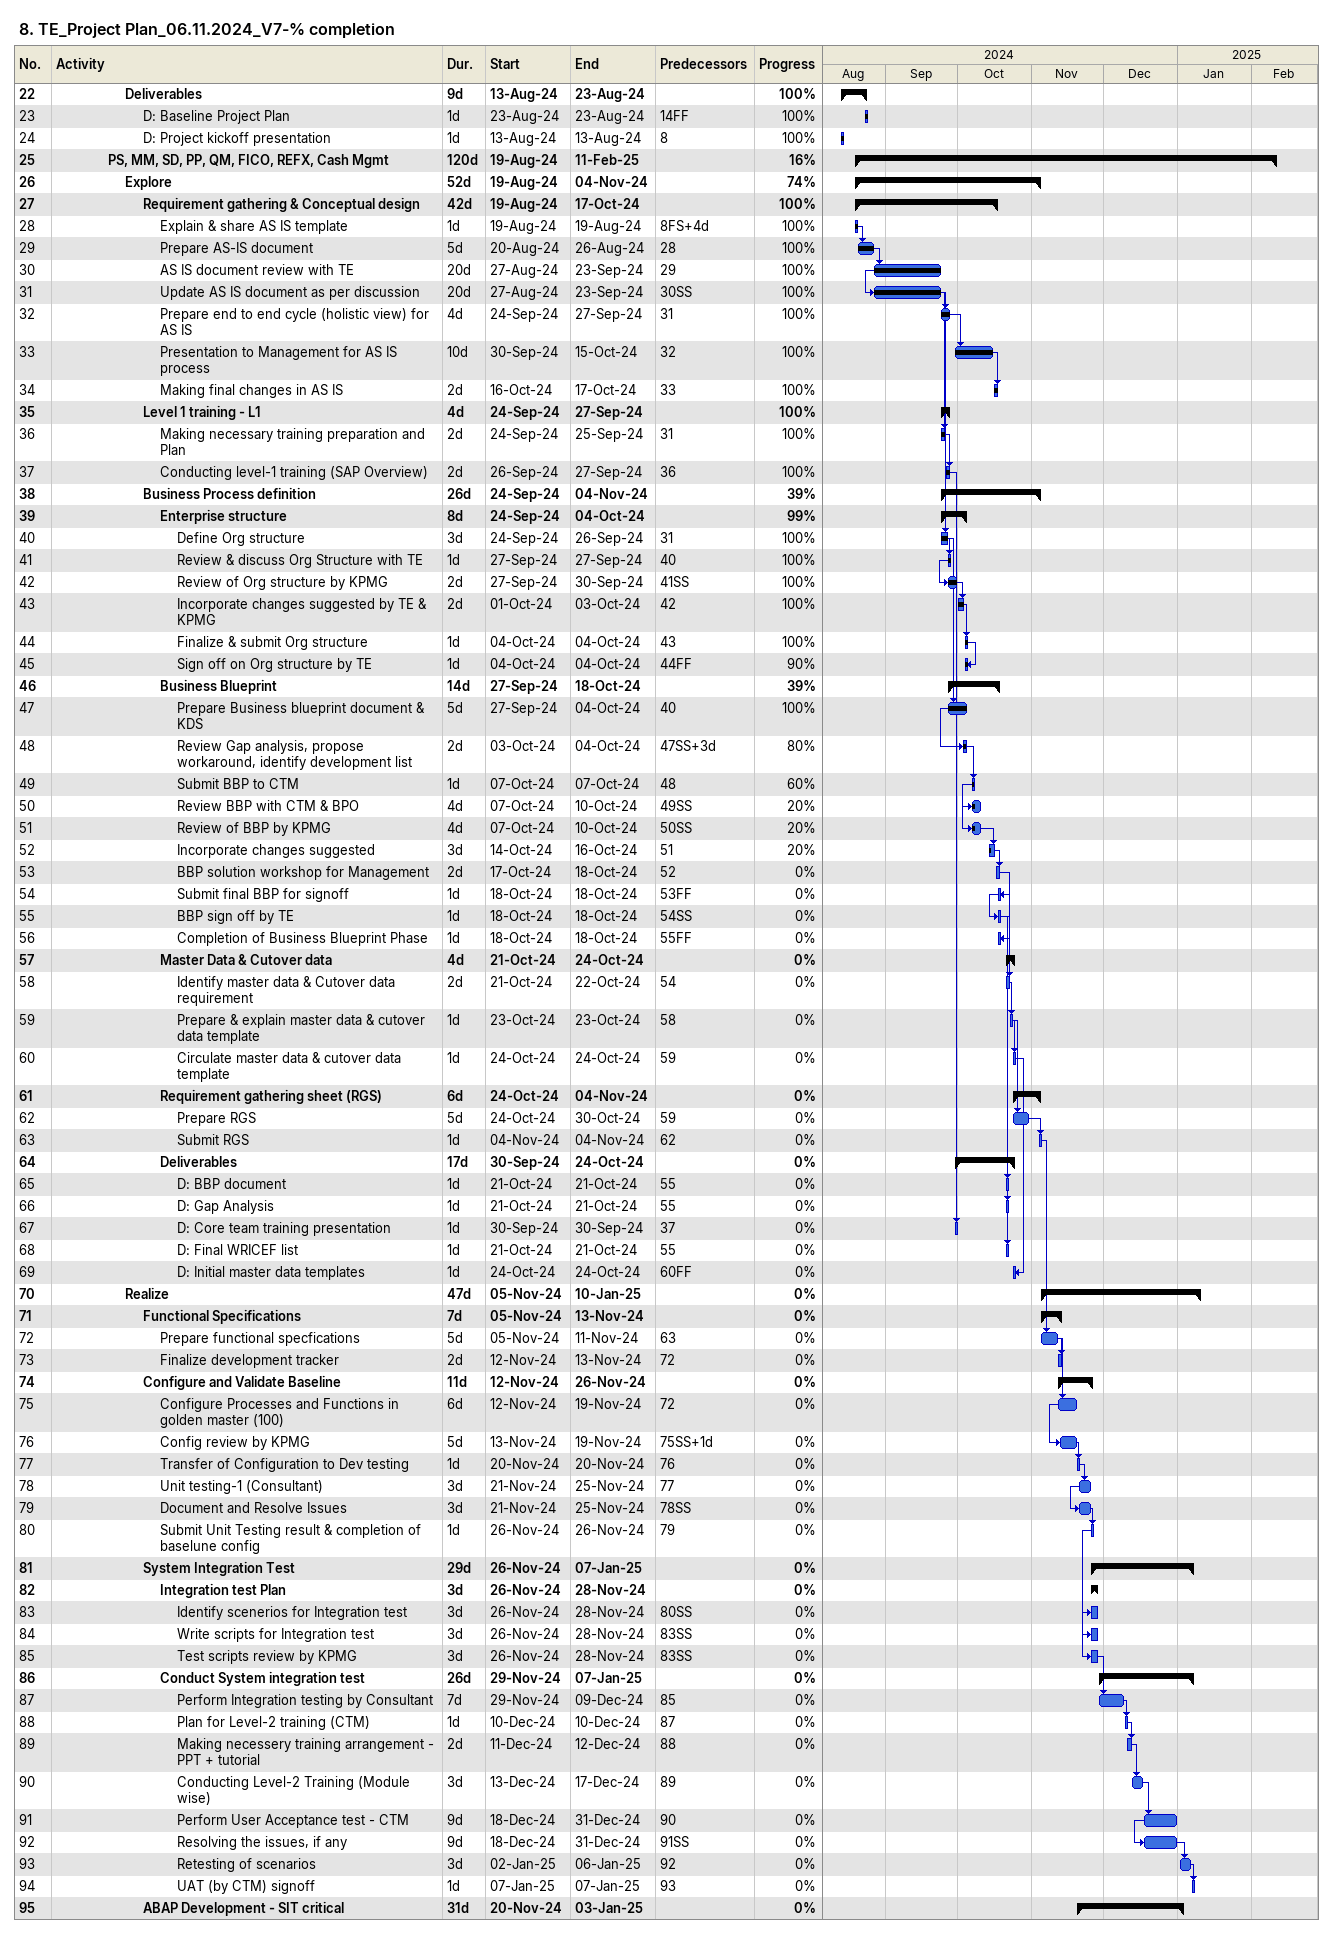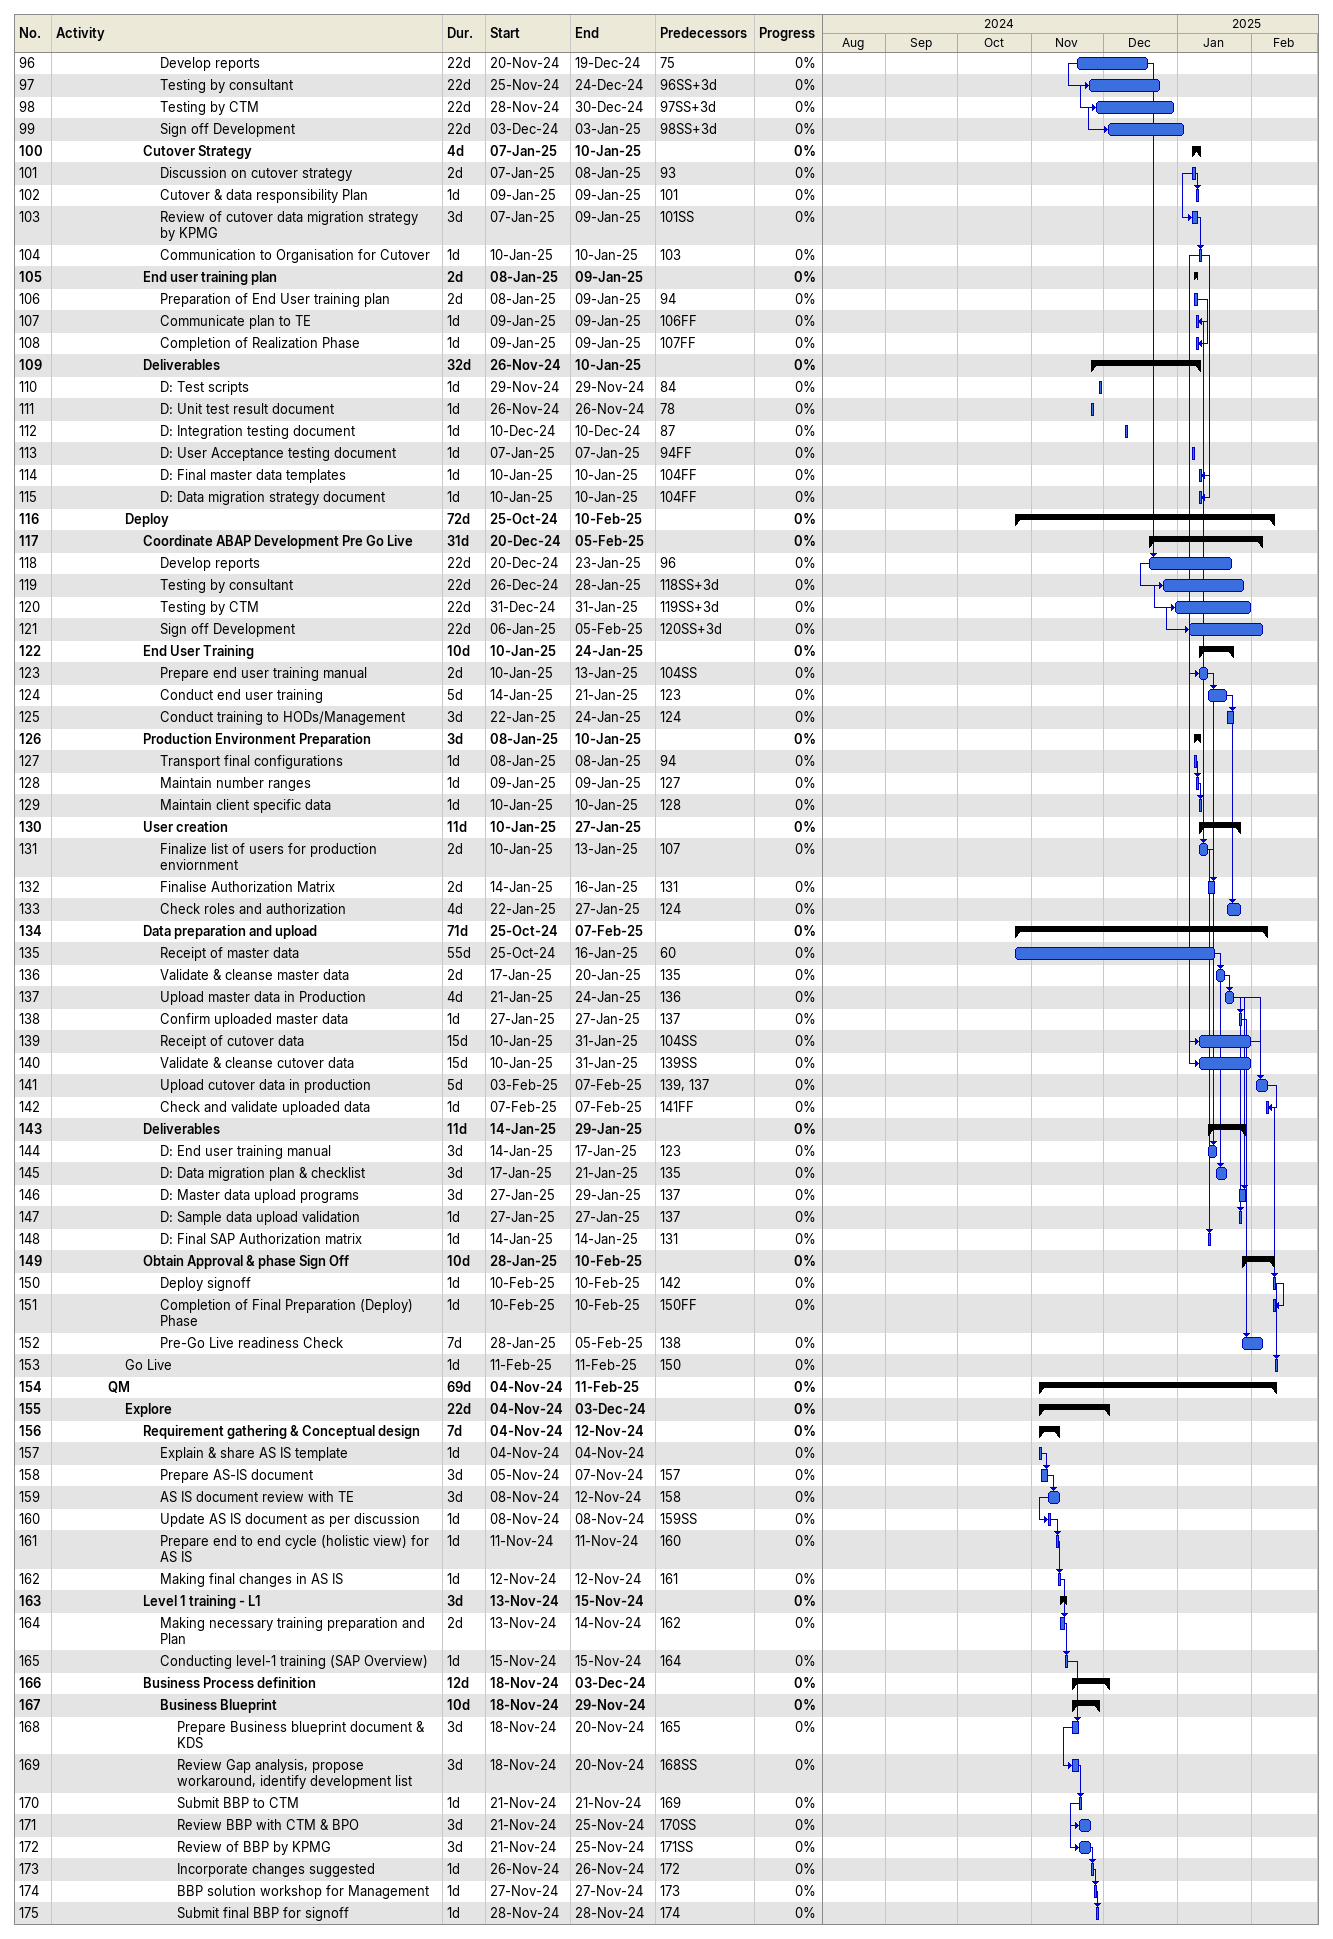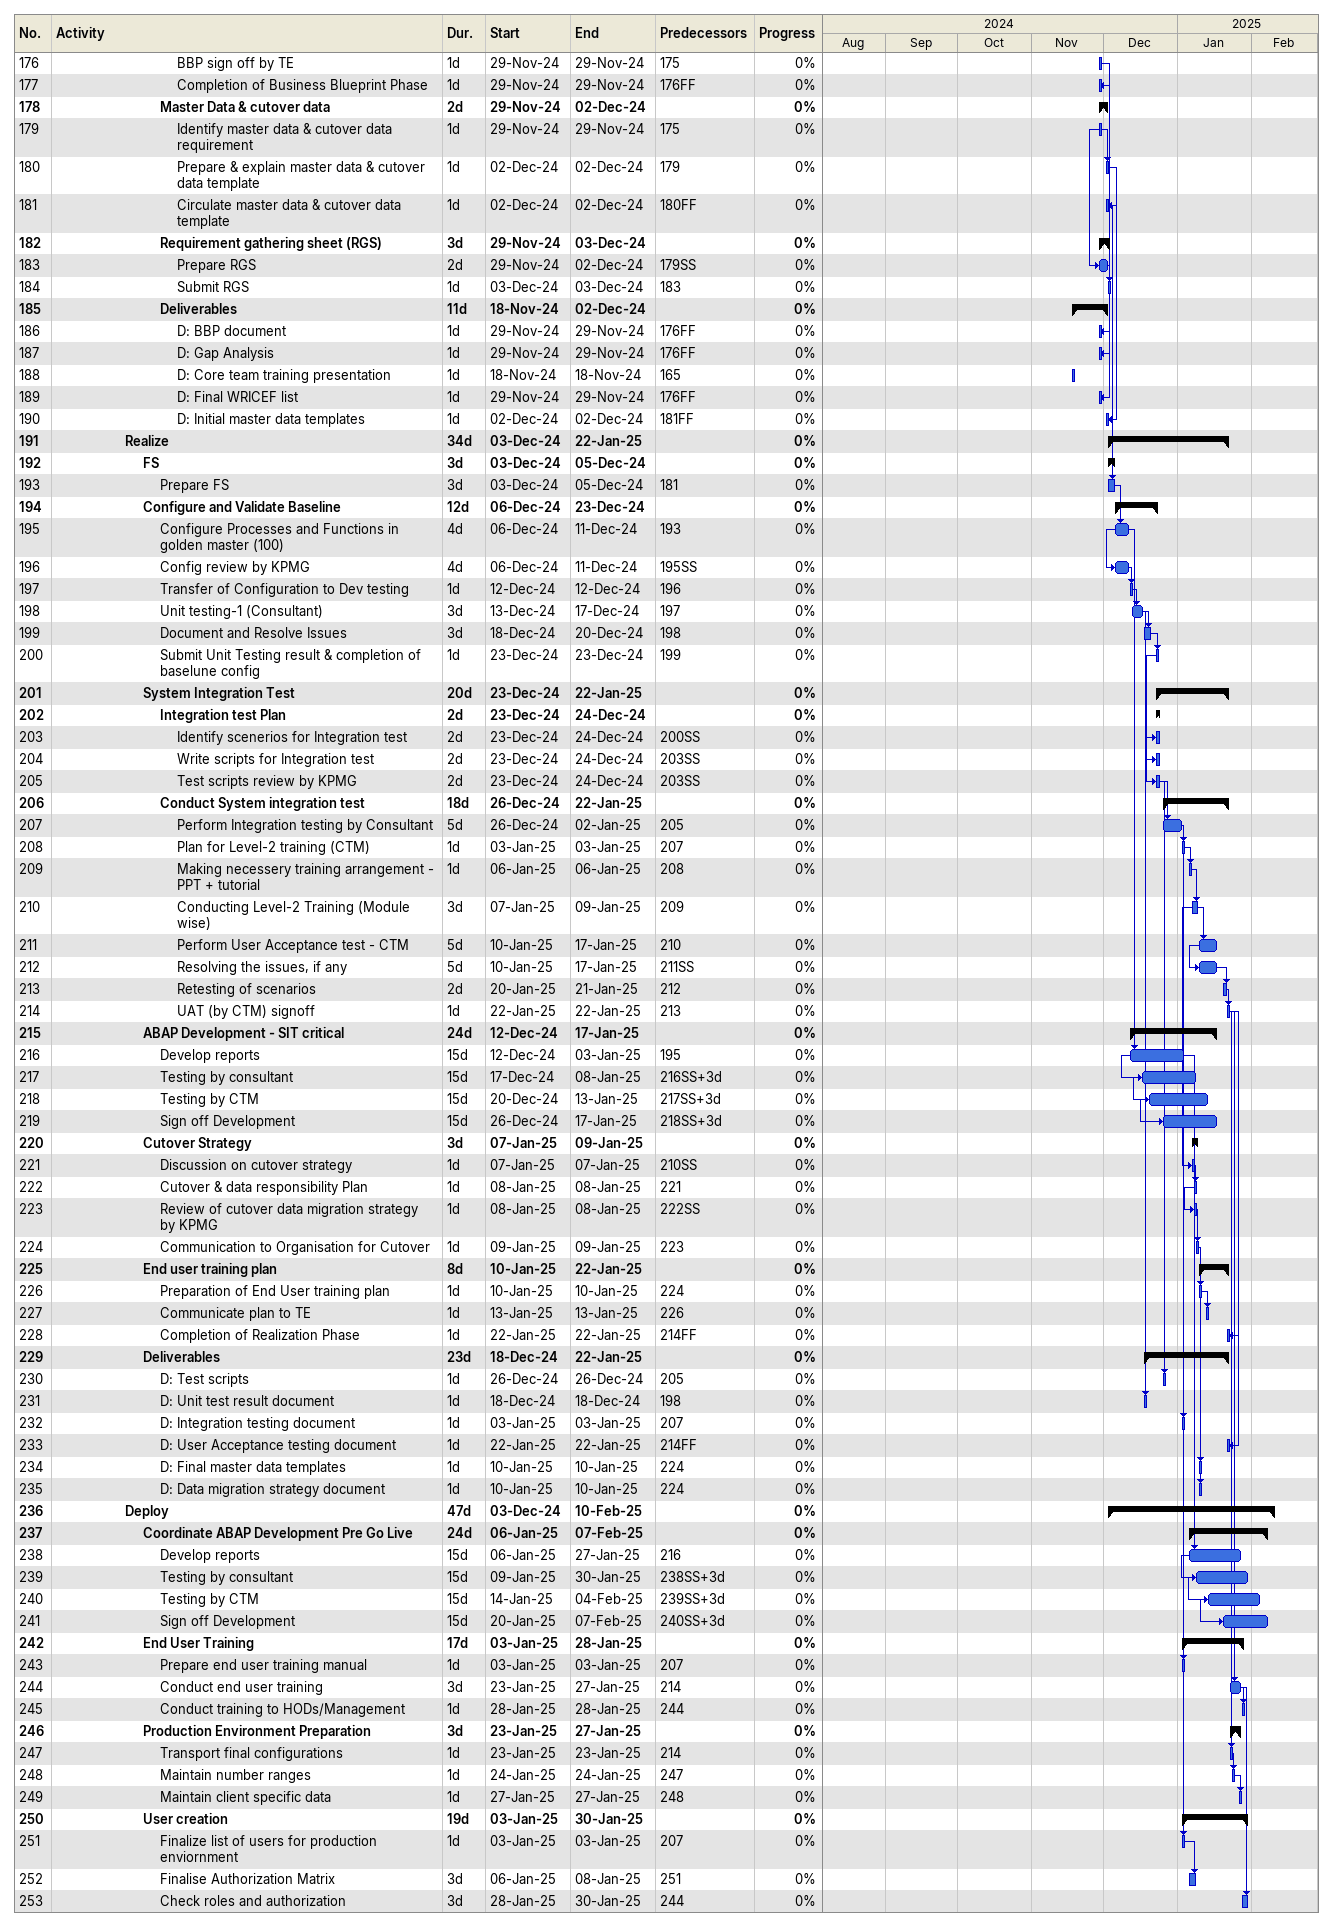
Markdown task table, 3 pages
8. TE_Project Plan_06.11.2024_V7-% completion

| ID | Level | Task | Duration | Start | Finish | Predecessors | % complete |
|---|---|---|---|---|---|---|---|
| 22 | 5 | **Deliverables** | 9d | 2024-08-13 | 2024-08-23 |  | 100 |
| 23 | 6 | D: Baseline Project Plan | 1d | 2024-08-23 | 2024-08-23 | 14FF | 100 |
| 24 | 6 | D: Project kickoff presentation | 1d | 2024-08-13 | 2024-08-13 | 8 | 100 |
| 25 | 4 | **PS, MM, SD, PP, QM, FICO, REFX, Cash Mgmt** | 120d | 2024-08-19 | 2025-02-11 |  | 16 |
| 26 | 5 | **Explore** | 52d | 2024-08-19 | 2024-11-04 |  | 74 |
| 27 | 6 | **Requirement gathering & Conceptual design** | 42d | 2024-08-19 | 2024-10-17 |  | 100 |
| 28 | 7 | Explain & share AS IS template | 1d | 2024-08-19 | 2024-08-19 | 8FS+4d | 100 |
| 29 | 7 | Prepare AS-IS document | 5d | 2024-08-20 | 2024-08-26 | 28 | 100 |
| 30 | 7 | AS IS document review with TE | 20d | 2024-08-27 | 2024-09-23 | 29 | 100 |
| 31 | 7 | Update AS IS document as per discussion | 20d | 2024-08-27 | 2024-09-23 | 30SS | 100 |
| 32 | 7 | Prepare end to end cycle (holistic view) for AS IS | 4d | 2024-09-24 | 2024-09-27 | 31 | 100 |
| 33 | 7 | Presentation to Management for AS IS process | 10d | 2024-09-30 | 2024-10-15 | 32 | 100 |
| 34 | 7 | Making final changes in AS IS | 2d | 2024-10-16 | 2024-10-17 | 33 | 100 |
| 35 | 6 | **Level 1 training - L1** | 4d | 2024-09-24 | 2024-09-27 |  | 100 |
| 36 | 7 | Making necessary training preparation and Plan | 2d | 2024-09-24 | 2024-09-25 | 31 | 100 |
| 37 | 7 | Conducting level-1 training (SAP Overview) | 2d | 2024-09-26 | 2024-09-27 | 36 | 100 |
| 38 | 6 | **Business Process definition** | 26d | 2024-09-24 | 2024-11-04 |  | 39 |
| 39 | 7 | **Enterprise structure** | 8d | 2024-09-24 | 2024-10-04 |  | 99 |
| 40 | 8 | Define Org structure | 3d | 2024-09-24 | 2024-09-26 | 31 | 100 |
| 41 | 8 | Review & discuss Org Structure with TE | 1d | 2024-09-27 | 2024-09-27 | 40 | 100 |
| 42 | 8 | Review of Org structure by KPMG | 2d | 2024-09-27 | 2024-09-30 | 41SS | 100 |
| 43 | 8 | Incorporate changes suggested by TE & KPMG | 2d | 2024-10-01 | 2024-10-03 | 42 | 100 |
| 44 | 8 | Finalize & submit Org structure | 1d | 2024-10-04 | 2024-10-04 | 43 | 100 |
| 45 | 8 | Sign off on Org structure by TE | 1d | 2024-10-04 | 2024-10-04 | 44FF | 90 |
| 46 | 7 | **Business Blueprint** | 14d | 2024-09-27 | 2024-10-18 |  | 39 |
| 47 | 8 | Prepare Business blueprint document & KDS | 5d | 2024-09-27 | 2024-10-04 | 40 | 100 |
| 48 | 8 | Review Gap analysis, propose workaround, identify development list | 2d | 2024-10-03 | 2024-10-04 | 47SS+3d | 80 |
| 49 | 8 | Submit BBP to CTM | 1d | 2024-10-07 | 2024-10-07 | 48 | 60 |
| 50 | 8 | Review BBP with CTM & BPO | 4d | 2024-10-07 | 2024-10-10 | 49SS | 20 |
| 51 | 8 | Review of BBP by KPMG | 4d | 2024-10-07 | 2024-10-10 | 50SS | 20 |
| 52 | 8 | Incorporate changes suggested | 3d | 2024-10-14 | 2024-10-16 | 51 | 20 |
| 53 | 8 | BBP solution workshop for Management | 2d | 2024-10-17 | 2024-10-18 | 52 | 0 |
| 54 | 8 | Submit final BBP for signoff | 1d | 2024-10-18 | 2024-10-18 | 53FF | 0 |
| 55 | 8 | BBP sign off by TE | 1d | 2024-10-18 | 2024-10-18 | 54SS | 0 |
| 56 | 8 | Completion of Business Blueprint Phase | 1d | 2024-10-18 | 2024-10-18 | 55FF | 0 |
| 57 | 7 | **Master Data & Cutover data** | 4d | 2024-10-21 | 2024-10-24 |  | 0 |
| 58 | 8 | Identify master data & Cutover data requirement | 2d | 2024-10-21 | 2024-10-22 | 54 | 0 |
| 59 | 8 | Prepare & explain master data & cutover data template | 1d | 2024-10-23 | 2024-10-23 | 58 | 0 |
| 60 | 8 | Circulate master data & cutover data template | 1d | 2024-10-24 | 2024-10-24 | 59 | 0 |
| 61 | 7 | **Requirement gathering sheet (RGS)** | 6d | 2024-10-24 | 2024-11-04 |  | 0 |
| 62 | 8 | Prepare RGS | 5d | 2024-10-24 | 2024-10-30 | 59 | 0 |
| 63 | 8 | Submit RGS | 1d | 2024-11-04 | 2024-11-04 | 62 | 0 |
| 64 | 7 | **Deliverables** | 17d | 2024-09-30 | 2024-10-24 |  | 0 |
| 65 | 8 | D: BBP document | 1d | 2024-10-21 | 2024-10-21 | 55 | 0 |
| 66 | 8 | D: Gap Analysis | 1d | 2024-10-21 | 2024-10-21 | 55 | 0 |
| 67 | 8 | D: Core team training presentation | 1d | 2024-09-30 | 2024-09-30 | 37 | 0 |
| 68 | 8 | D: Final WRICEF list | 1d | 2024-10-21 | 2024-10-21 | 55 | 0 |
| 69 | 8 | D: Initial master data templates | 1d | 2024-10-24 | 2024-10-24 | 60FF | 0 |
| 70 | 5 | **Realize** | 47d | 2024-11-05 | 2025-01-10 |  | 0 |
| 71 | 6 | **Functional Specifications** | 7d | 2024-11-05 | 2024-11-13 |  | 0 |
| 72 | 7 | Prepare functional specfications | 5d | 2024-11-05 | 2024-11-11 | 63 | 0 |
| 73 | 7 | Finalize development tracker | 2d | 2024-11-12 | 2024-11-13 | 72 | 0 |
| 74 | 6 | **Configure and Validate Baseline** | 11d | 2024-11-12 | 2024-11-26 |  | 0 |
| 75 | 7 | Configure Processes and Functions in golden master (100) | 6d | 2024-11-12 | 2024-11-19 | 72 | 0 |
| 76 | 7 | Config review by KPMG | 5d | 2024-11-13 | 2024-11-19 | 75SS+1d | 0 |
| 77 | 7 | Transfer of Configuration to Dev testing | 1d | 2024-11-20 | 2024-11-20 | 76 | 0 |
| 78 | 7 | Unit testing-1 (Consultant) | 3d | 2024-11-21 | 2024-11-25 | 77 | 0 |
| 79 | 7 | Document and Resolve Issues | 3d | 2024-11-21 | 2024-11-25 | 78SS | 0 |
| 80 | 7 | Submit Unit Testing result & completion of baselune config | 1d | 2024-11-26 | 2024-11-26 | 79 | 0 |
| 81 | 6 | **System Integration Test** | 29d | 2024-11-26 | 2025-01-07 |  | 0 |
| 82 | 7 | **Integration test Plan** | 3d | 2024-11-26 | 2024-11-28 |  | 0 |
| 83 | 8 | Identify scenerios for Integration test | 3d | 2024-11-26 | 2024-11-28 | 80SS | 0 |
| 84 | 8 | Write scripts for Integration test | 3d | 2024-11-26 | 2024-11-28 | 83SS | 0 |
| 85 | 8 | Test scripts review by KPMG | 3d | 2024-11-26 | 2024-11-28 | 83SS | 0 |
| 86 | 7 | **Conduct System integration test** | 26d | 2024-11-29 | 2025-01-07 |  | 0 |
| 87 | 8 | Perform Integration testing by Consultant | 7d | 2024-11-29 | 2024-12-09 | 85 | 0 |
| 88 | 8 | Plan for Level-2 training (CTM) | 1d | 2024-12-10 | 2024-12-10 | 87 | 0 |
| 89 | 8 | Making necessery training arrangement - PPT + tutorial | 2d | 2024-12-11 | 2024-12-12 | 88 | 0 |
| 90 | 8 | Conducting Level-2 Training (Module wise) | 3d | 2024-12-13 | 2024-12-17 | 89 | 0 |
| 91 | 8 | Perform User Acceptance test - CTM | 9d | 2024-12-18 | 2024-12-31 | 90 | 0 |
| 92 | 8 | Resolving the issues, if any | 9d | 2024-12-18 | 2024-12-31 | 91SS | 0 |
| 93 | 8 | Retesting of scenarios | 3d | 2025-01-02 | 2025-01-06 | 92 | 0 |
| 94 | 8 | UAT (by CTM) signoff | 1d | 2025-01-07 | 2025-01-07 | 93 | 0 |
| 95 | 6 | **ABAP Development - SIT critical** | 31d | 2024-11-20 | 2025-01-03 |  | 0 |
| 96 | 7 | Develop reports | 22d | 2024-11-20 | 2024-12-19 | 75 | 0 |
| 97 | 7 | Testing by consultant | 22d | 2024-11-25 | 2024-12-24 | 96SS+3d | 0 |
| 98 | 7 | Testing by CTM | 22d | 2024-11-28 | 2024-12-30 | 97SS+3d | 0 |
| 99 | 7 | Sign off Development | 22d | 2024-12-03 | 2025-01-03 | 98SS+3d | 0 |
| 100 | 6 | **Cutover Strategy** | 4d | 2025-01-07 | 2025-01-10 |  | 0 |
| 101 | 7 | Discussion on cutover strategy | 2d | 2025-01-07 | 2025-01-08 | 93 | 0 |
| 102 | 7 | Cutover & data responsibility Plan | 1d | 2025-01-09 | 2025-01-09 | 101 | 0 |
| 103 | 7 | Review of cutover data migration strategy by KPMG | 3d | 2025-01-07 | 2025-01-09 | 101SS | 0 |
| 104 | 7 | Communication to Organisation for Cutover | 1d | 2025-01-10 | 2025-01-10 | 103 | 0 |
| 105 | 6 | **End user training plan** | 2d | 2025-01-08 | 2025-01-09 |  | 0 |
| 106 | 7 | Preparation of End User training plan | 2d | 2025-01-08 | 2025-01-09 | 94 | 0 |
| 107 | 7 | Communicate plan to TE | 1d | 2025-01-09 | 2025-01-09 | 106FF | 0 |
| 108 | 7 | Completion of Realization Phase | 1d | 2025-01-09 | 2025-01-09 | 107FF | 0 |
| 109 | 6 | **Deliverables** | 32d | 2024-11-26 | 2025-01-10 |  | 0 |
| 110 | 7 | D: Test scripts | 1d | 2024-11-29 | 2024-11-29 | 84 | 0 |
| 111 | 7 | D: Unit test result document | 1d | 2024-11-26 | 2024-11-26 | 78 | 0 |
| 112 | 7 | D: Integration testing document | 1d | 2024-12-10 | 2024-12-10 | 87 | 0 |
| 113 | 7 | D: User Acceptance testing document | 1d | 2025-01-07 | 2025-01-07 | 94FF | 0 |
| 114 | 7 | D: Final master data templates | 1d | 2025-01-10 | 2025-01-10 | 104FF | 0 |
| 115 | 7 | D: Data migration strategy document | 1d | 2025-01-10 | 2025-01-10 | 104FF | 0 |
| 116 | 5 | **Deploy** | 72d | 2024-10-25 | 2025-02-10 |  | 0 |
| 117 | 6 | **Coordinate ABAP Development Pre Go Live** | 31d | 2024-12-20 | 2025-02-05 |  | 0 |
| 118 | 7 | Develop reports | 22d | 2024-12-20 | 2025-01-23 | 96 | 0 |
| 119 | 7 | Testing by consultant | 22d | 2024-12-26 | 2025-01-28 | 118SS+3d | 0 |
| 120 | 7 | Testing by CTM | 22d | 2024-12-31 | 2025-01-31 | 119SS+3d | 0 |
| 121 | 7 | Sign off Development | 22d | 2025-01-06 | 2025-02-05 | 120SS+3d | 0 |
| 122 | 6 | **End User Training** | 10d | 2025-01-10 | 2025-01-24 |  | 0 |
| 123 | 7 | Prepare end user training manual | 2d | 2025-01-10 | 2025-01-13 | 104SS | 0 |
| 124 | 7 | Conduct end user training | 5d | 2025-01-14 | 2025-01-21 | 123 | 0 |
| 125 | 7 | Conduct training to HODs/Management | 3d | 2025-01-22 | 2025-01-24 | 124 | 0 |
| 126 | 6 | **Production Environment Preparation** | 3d | 2025-01-08 | 2025-01-10 |  | 0 |
| 127 | 7 | Transport final configurations | 1d | 2025-01-08 | 2025-01-08 | 94 | 0 |
| 128 | 7 | Maintain number ranges | 1d | 2025-01-09 | 2025-01-09 | 127 | 0 |
| 129 | 7 | Maintain client specific data | 1d | 2025-01-10 | 2025-01-10 | 128 | 0 |
| 130 | 6 | **User creation** | 11d | 2025-01-10 | 2025-01-27 |  | 0 |
| 131 | 7 | Finalize list of users for production enviornment | 2d | 2025-01-10 | 2025-01-13 | 107 | 0 |
| 132 | 7 | Finalise Authorization Matrix | 2d | 2025-01-14 | 2025-01-16 | 131 | 0 |
| 133 | 7 | Check roles and authorization | 4d | 2025-01-22 | 2025-01-27 | 124 | 0 |
| 134 | 6 | **Data preparation and upload** | 71d | 2024-10-25 | 2025-02-07 |  | 0 |
| 135 | 7 | Receipt of master data | 55d | 2024-10-25 | 2025-01-16 | 60 | 0 |
| 136 | 7 | Validate & cleanse master data | 2d | 2025-01-17 | 2025-01-20 | 135 | 0 |
| 137 | 7 | Upload master data in Production | 4d | 2025-01-21 | 2025-01-24 | 136 | 0 |
| 138 | 7 | Confirm uploaded master data | 1d | 2025-01-27 | 2025-01-27 | 137 | 0 |
| 139 | 7 | Receipt of cutover data | 15d | 2025-01-10 | 2025-01-31 | 104SS | 0 |
| 140 | 7 | Validate & cleanse cutover data | 15d | 2025-01-10 | 2025-01-31 | 139SS | 0 |
| 141 | 7 | Upload cutover data in production | 5d | 2025-02-03 | 2025-02-07 | 139, 137 | 0 |
| 142 | 7 | Check and validate uploaded data | 1d | 2025-02-07 | 2025-02-07 | 141FF | 0 |
| 143 | 6 | **Deliverables** | 11d | 2025-01-14 | 2025-01-29 |  | 0 |
| 144 | 7 | D: End user training manual | 3d | 2025-01-14 | 2025-01-17 | 123 | 0 |
| 145 | 7 | D: Data migration plan & checklist | 3d | 2025-01-17 | 2025-01-21 | 135 | 0 |
| 146 | 7 | D: Master data upload programs | 3d | 2025-01-27 | 2025-01-29 | 137 | 0 |
| 147 | 7 | D: Sample data upload validation | 1d | 2025-01-27 | 2025-01-27 | 137 | 0 |
| 148 | 7 | D: Final SAP Authorization matrix | 1d | 2025-01-14 | 2025-01-14 | 131 | 0 |
| 149 | 6 | **Obtain Approval & phase Sign Off** | 10d | 2025-01-28 | 2025-02-10 |  | 0 |
| 150 | 7 | Deploy signoff | 1d | 2025-02-10 | 2025-02-10 | 142 | 0 |
| 151 | 7 | Completion of Final Preparation (Deploy) Phase | 1d | 2025-02-10 | 2025-02-10 | 150FF | 0 |
| 152 | 7 | Pre-Go Live readiness Check | 7d | 2025-01-28 | 2025-02-05 | 138 | 0 |
| 153 | 5 | Go Live | 1d | 2025-02-11 | 2025-02-11 | 150 | 0 |
| 154 | 4 | **QM** | 69d | 2024-11-04 | 2025-02-11 |  | 0 |
| 155 | 5 | **Explore** | 22d | 2024-11-04 | 2024-12-03 |  | 0 |
| 156 | 6 | **Requirement gathering & Conceptual design** | 7d | 2024-11-04 | 2024-11-12 |  | 0 |
| 157 | 7 | Explain & share AS IS template | 1d | 2024-11-04 | 2024-11-04 |  | 0 |
| 158 | 7 | Prepare AS-IS document | 3d | 2024-11-05 | 2024-11-07 | 157 | 0 |
| 159 | 7 | AS IS document review with TE | 3d | 2024-11-08 | 2024-11-12 | 158 | 0 |
| 160 | 7 | Update AS IS document as per discussion | 1d | 2024-11-08 | 2024-11-08 | 159SS | 0 |
| 161 | 7 | Prepare end to end cycle (holistic view) for AS IS | 1d | 2024-11-11 | 2024-11-11 | 160 | 0 |
| 162 | 7 | Making final changes in AS IS | 1d | 2024-11-12 | 2024-11-12 | 161 | 0 |
| 163 | 6 | **Level 1 training - L1** | 3d | 2024-11-13 | 2024-11-15 |  | 0 |
| 164 | 7 | Making necessary training preparation and Plan | 2d | 2024-11-13 | 2024-11-14 | 162 | 0 |
| 165 | 7 | Conducting level-1 training (SAP Overview) | 1d | 2024-11-15 | 2024-11-15 | 164 | 0 |
| 166 | 6 | **Business Process definition** | 12d | 2024-11-18 | 2024-12-03 |  | 0 |
| 167 | 7 | **Business Blueprint** | 10d | 2024-11-18 | 2024-11-29 |  | 0 |
| 168 | 8 | Prepare Business blueprint document & KDS | 3d | 2024-11-18 | 2024-11-20 | 165 | 0 |
| 169 | 8 | Review Gap analysis, propose workaround, identify development list | 3d | 2024-11-18 | 2024-11-20 | 168SS | 0 |
| 170 | 8 | Submit BBP to CTM | 1d | 2024-11-21 | 2024-11-21 | 169 | 0 |
| 171 | 8 | Review BBP with CTM & BPO | 3d | 2024-11-21 | 2024-11-25 | 170SS | 0 |
| 172 | 8 | Review of BBP by KPMG | 3d | 2024-11-21 | 2024-11-25 | 171SS | 0 |
| 173 | 8 | Incorporate changes suggested | 1d | 2024-11-26 | 2024-11-26 | 172 | 0 |
| 174 | 8 | BBP solution workshop for Management | 1d | 2024-11-27 | 2024-11-27 | 173 | 0 |
| 175 | 8 | Submit final BBP for signoff | 1d | 2024-11-28 | 2024-11-28 | 174 | 0 |
| 176 | 8 | BBP sign off by TE | 1d | 2024-11-29 | 2024-11-29 | 175 | 0 |
| 177 | 8 | Completion of Business Blueprint Phase | 1d | 2024-11-29 | 2024-11-29 | 176FF | 0 |
| 178 | 7 | **Master Data & cutover data** | 2d | 2024-11-29 | 2024-12-02 |  | 0 |
| 179 | 8 | Identify master data & cutover data requirement | 1d | 2024-11-29 | 2024-11-29 | 175 | 0 |
| 180 | 8 | Prepare & explain master data & cutover data template | 1d | 2024-12-02 | 2024-12-02 | 179 | 0 |
| 181 | 8 | Circulate master data & cutover data template | 1d | 2024-12-02 | 2024-12-02 | 180FF | 0 |
| 182 | 7 | **Requirement gathering sheet (RGS)** | 3d | 2024-11-29 | 2024-12-03 |  | 0 |
| 183 | 8 | Prepare RGS | 2d | 2024-11-29 | 2024-12-02 | 179SS | 0 |
| 184 | 8 | Submit RGS | 1d | 2024-12-03 | 2024-12-03 | 183 | 0 |
| 185 | 7 | **Deliverables** | 11d | 2024-11-18 | 2024-12-02 |  | 0 |
| 186 | 8 | D: BBP document | 1d | 2024-11-29 | 2024-11-29 | 176FF | 0 |
| 187 | 8 | D: Gap Analysis | 1d | 2024-11-29 | 2024-11-29 | 176FF | 0 |
| 188 | 8 | D: Core team training presentation | 1d | 2024-11-18 | 2024-11-18 | 165 | 0 |
| 189 | 8 | D: Final WRICEF list | 1d | 2024-11-29 | 2024-11-29 | 176FF | 0 |
| 190 | 8 | D: Initial master data templates | 1d | 2024-12-02 | 2024-12-02 | 181FF | 0 |
| 191 | 5 | **Realize** | 34d | 2024-12-03 | 2025-01-22 |  | 0 |
| 192 | 6 | **FS** | 3d | 2024-12-03 | 2024-12-05 |  | 0 |
| 193 | 7 | Prepare FS | 3d | 2024-12-03 | 2024-12-05 | 181 | 0 |
| 194 | 6 | **Configure and Validate Baseline** | 12d | 2024-12-06 | 2024-12-23 |  | 0 |
| 195 | 7 | Configure Processes and Functions in golden master (100) | 4d | 2024-12-06 | 2024-12-11 | 193 | 0 |
| 196 | 7 | Config review by KPMG | 4d | 2024-12-06 | 2024-12-11 | 195SS | 0 |
| 197 | 7 | Transfer of Configuration to Dev testing | 1d | 2024-12-12 | 2024-12-12 | 196 | 0 |
| 198 | 7 | Unit testing-1 (Consultant) | 3d | 2024-12-13 | 2024-12-17 | 197 | 0 |
| 199 | 7 | Document and Resolve Issues | 3d | 2024-12-18 | 2024-12-20 | 198 | 0 |
| 200 | 7 | Submit Unit Testing result & completion of baselune config | 1d | 2024-12-23 | 2024-12-23 | 199 | 0 |
| 201 | 6 | **System Integration Test** | 20d | 2024-12-23 | 2025-01-22 |  | 0 |
| 202 | 7 | **Integration test Plan** | 2d | 2024-12-23 | 2024-12-24 |  | 0 |
| 203 | 8 | Identify scenerios for Integration test | 2d | 2024-12-23 | 2024-12-24 | 200SS | 0 |
| 204 | 8 | Write scripts for Integration test | 2d | 2024-12-23 | 2024-12-24 | 203SS | 0 |
| 205 | 8 | Test scripts review by KPMG | 2d | 2024-12-23 | 2024-12-24 | 203SS | 0 |
| 206 | 7 | **Conduct System integration test** | 18d | 2024-12-26 | 2025-01-22 |  | 0 |
| 207 | 8 | Perform Integration testing by Consultant | 5d | 2024-12-26 | 2025-01-02 | 205 | 0 |
| 208 | 8 | Plan for Level-2 training (CTM) | 1d | 2025-01-03 | 2025-01-03 | 207 | 0 |
| 209 | 8 | Making necessery training arrangement - PPT + tutorial | 1d | 2025-01-06 | 2025-01-06 | 208 | 0 |
| 210 | 8 | Conducting Level-2 Training (Module wise) | 3d | 2025-01-07 | 2025-01-09 | 209 | 0 |
| 211 | 8 | Perform User Acceptance test - CTM | 5d | 2025-01-10 | 2025-01-17 | 210 | 0 |
| 212 | 8 | Resolving the issues, if any | 5d | 2025-01-10 | 2025-01-17 | 211SS | 0 |
| 213 | 8 | Retesting of scenarios | 2d | 2025-01-20 | 2025-01-21 | 212 | 0 |
| 214 | 8 | UAT (by CTM) signoff | 1d | 2025-01-22 | 2025-01-22 | 213 | 0 |
| 215 | 6 | **ABAP Development - SIT critical** | 24d | 2024-12-12 | 2025-01-17 |  | 0 |
| 216 | 7 | Develop reports | 15d | 2024-12-12 | 2025-01-03 | 195 | 0 |
| 217 | 7 | Testing by consultant | 15d | 2024-12-17 | 2025-01-08 | 216SS+3d | 0 |
| 218 | 7 | Testing by CTM | 15d | 2024-12-20 | 2025-01-13 | 217SS+3d | 0 |
| 219 | 7 | Sign off Development | 15d | 2024-12-26 | 2025-01-17 | 218SS+3d | 0 |
| 220 | 6 | **Cutover Strategy** | 3d | 2025-01-07 | 2025-01-09 |  | 0 |
| 221 | 7 | Discussion on cutover strategy | 1d | 2025-01-07 | 2025-01-07 | 210SS | 0 |
| 222 | 7 | Cutover & data responsibility Plan | 1d | 2025-01-08 | 2025-01-08 | 221 | 0 |
| 223 | 7 | Review of cutover data migration strategy by KPMG | 1d | 2025-01-08 | 2025-01-08 | 222SS | 0 |
| 224 | 7 | Communication to Organisation for Cutover | 1d | 2025-01-09 | 2025-01-09 | 223 | 0 |
| 225 | 6 | **End user training plan** | 8d | 2025-01-10 | 2025-01-22 |  | 0 |
| 226 | 7 | Preparation of End User training plan | 1d | 2025-01-10 | 2025-01-10 | 224 | 0 |
| 227 | 7 | Communicate plan to TE | 1d | 2025-01-13 | 2025-01-13 | 226 | 0 |
| 228 | 7 | Completion of Realization Phase | 1d | 2025-01-22 | 2025-01-22 | 214FF | 0 |
| 229 | 6 | **Deliverables** | 23d | 2024-12-18 | 2025-01-22 |  | 0 |
| 230 | 7 | D: Test scripts | 1d | 2024-12-26 | 2024-12-26 | 205 | 0 |
| 231 | 7 | D: Unit test result document | 1d | 2024-12-18 | 2024-12-18 | 198 | 0 |
| 232 | 7 | D: Integration testing document | 1d | 2025-01-03 | 2025-01-03 | 207 | 0 |
| 233 | 7 | D: User Acceptance testing document | 1d | 2025-01-22 | 2025-01-22 | 214FF | 0 |
| 234 | 7 | D: Final master data templates | 1d | 2025-01-10 | 2025-01-10 | 224 | 0 |
| 235 | 7 | D: Data migration strategy document | 1d | 2025-01-10 | 2025-01-10 | 224 | 0 |
| 236 | 5 | **Deploy** | 47d | 2024-12-03 | 2025-02-10 |  | 0 |
| 237 | 6 | **Coordinate ABAP Development Pre Go Live** | 24d | 2025-01-06 | 2025-02-07 |  | 0 |
| 238 | 7 | Develop reports | 15d | 2025-01-06 | 2025-01-27 | 216 | 0 |
| 239 | 7 | Testing by consultant | 15d | 2025-01-09 | 2025-01-30 | 238SS+3d | 0 |
| 240 | 7 | Testing by CTM | 15d | 2025-01-14 | 2025-02-04 | 239SS+3d | 0 |
| 241 | 7 | Sign off Development | 15d | 2025-01-20 | 2025-02-07 | 240SS+3d | 0 |
| 242 | 6 | **End User Training** | 17d | 2025-01-03 | 2025-01-28 |  | 0 |
| 243 | 7 | Prepare end user training manual | 1d | 2025-01-03 | 2025-01-03 | 207 | 0 |
| 244 | 7 | Conduct end user training | 3d | 2025-01-23 | 2025-01-27 | 214 | 0 |
| 245 | 7 | Conduct training to HODs/Management | 1d | 2025-01-28 | 2025-01-28 | 244 | 0 |
| 246 | 6 | **Production Environment Preparation** | 3d | 2025-01-23 | 2025-01-27 |  | 0 |
| 247 | 7 | Transport final configurations | 1d | 2025-01-23 | 2025-01-23 | 214 | 0 |
| 248 | 7 | Maintain number ranges | 1d | 2025-01-24 | 2025-01-24 | 247 | 0 |
| 249 | 7 | Maintain client specific data | 1d | 2025-01-27 | 2025-01-27 | 248 | 0 |
| 250 | 6 | **User creation** | 19d | 2025-01-03 | 2025-01-30 |  | 0 |
| 251 | 7 | Finalize list of users for production enviornment | 1d | 2025-01-03 | 2025-01-03 | 207 | 0 |
| 252 | 7 | Finalise Authorization Matrix | 3d | 2025-01-06 | 2025-01-08 | 251 | 0 |
| 253 | 7 | Check roles and authorization | 3d | 2025-01-28 | 2025-01-30 | 244 | 0 |
